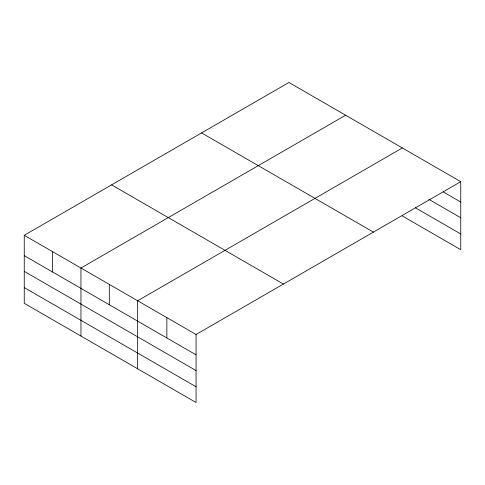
<?xml version="1.0" encoding="UTF-8"?>
<svg xmlns="http://www.w3.org/2000/svg" width="485" height="485" viewBox="0 0 485 485"><rect width="100%" height="100%" fill="white"/><g stroke="black" fill="none" stroke-linecap="round" stroke-linejoin="round"><path stroke-width="0.73" d="M402.332 215.977L460.75 249.702L460.75 181.681L288.933 82.486L24.25 235.298L24.25 303.319L196.067 402.514L196.067 334.492L24.25 235.298M345.629 115.218L80.953 268.029L80.953 336.057M402.332 147.955L137.649 300.767L137.649 368.788M196.067 334.492L460.75 181.681M443.223 191.914L460.75 202.033M428.946 199.402L460.75 217.765M415.312 207.738L460.75 233.97M201.584 132.914L373.408 232.109M111.592 184.87L283.416 284.064M24.25 255.643L196.067 354.844M24.25 271.376L196.067 370.576M24.25 287.587L196.067 386.781M166.858 317.633L166.858 337.978M109.301 284.398L109.301 304.75M52.598 251.666L52.598 272.012"/></g></svg>
